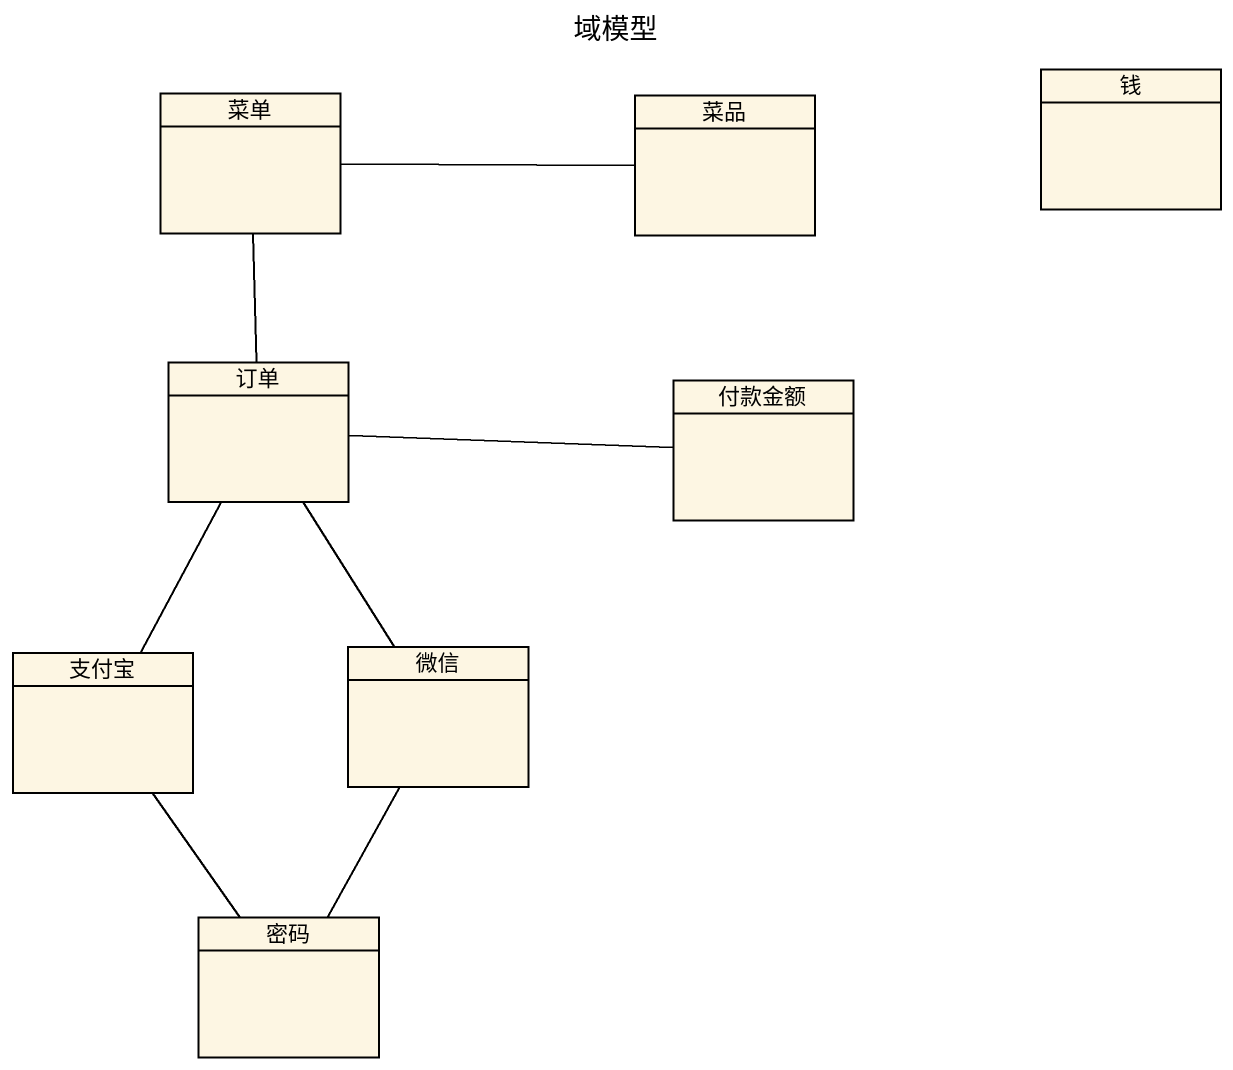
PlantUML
@startuml
title 域模型
hide circle
hide empty members
class 菜单
class 菜品
class 钱
class 订单
class 付款金额
class 支付宝
class 微信
class 密码
菜单 -right- 菜品
菜单 -- 订单
订单 -right- 付款金额
订单 -- 支付宝
订单 -- 微信
支付宝 -- 密码
微信 -- 密码
@enduml
